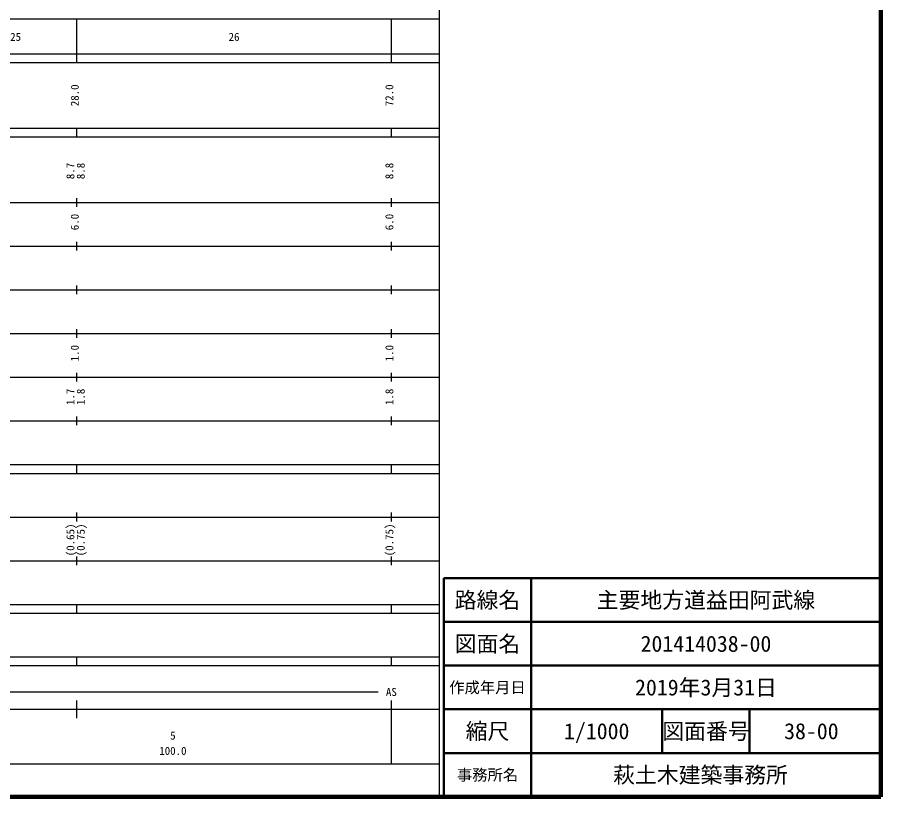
# Model space of a CAD drawing. Units: millimetres on the paper, enlarged 1000 times. Extents: x 40000 to 680000, y 20000 to 380000.
# Drawn here: x 482380 to 680000, y 20000 to 198357 of the extents above; entities that cross this region are included whole.
import ezdxf
from ezdxf.enums import TextEntityAlignment as Align

# ---------------------------------------------------------------- set-up
doc = ezdxf.new("R2010")
doc.units = ezdxf.units.MM
doc.header["$LTSCALE"] = 1000
for name, color, linetype, lineweight in [('M-TTL', 7, 'Continuous', 13), ('M-TTL-BAND', 7, 'Continuous', 25), ('M-TTL-FRAM', 7, 'Continuous', 13), ('M-TTL-LINE', 7, 'Continuous', 13), ('M-TTL-TXT', 2, 'Continuous', 13)]:
    doc.layers.add(name, color=color, linetype=linetype, lineweight=lineweight)
doc.styles.add('ＭＳ ゴシック', font='')
doc.styles.get('ＭＳ ゴシック').set_extended_font_data('MS Gothic')

msp = doc.modelspace()

# ---------------------------------------------------------------- linework, layer by layer
at = {"layer": 'M-TTL', "color": 2, "lineweight": 140}
for p, q in [((680000, 20000), (680000, 380000)), ((40000, 20000), (680000, 20000))]:
    msp.add_line(p, q, dxfattribs=at)
at = {"layer": 'M-TTL-BAND'}
for p, q in [((579000, 20000), (579000, 370000)), ((68000, 198000), (579000, 198000)), ((496000, 188000), (496000, 198000)), ((568000, 188000), (568000, 198000)), ((40000, 190000), (579000, 190000)), ((40000, 188000), (579000, 188000)), ((40000, 173000), (579000, 173000)), ((496000, 171000), (496000, 173000)), ((568000, 171000), (568000, 173000)), ((40000, 171000), (579000, 171000)), ((496000, 155000), (496000, 157000)), ((568000, 155000), (568000, 157000)), ((40000, 156000), (579000, 156000)), ((496000, 145000), (496000, 147000)), ((568000, 145000), (568000, 147000)), ((46000, 146000), (579000, 146000)), ((496000, 135000), (496000, 137000)), ((568000, 135000), (568000, 137000)), ((52000, 136000), (579000, 136000)), ((496000, 125000), (496000, 127000)), ((568000, 125000), (568000, 127000)), ((46000, 126000), (579000, 126000)), ((496000, 115000), (496000, 117000)), ((568000, 115000), (568000, 117000)), ((52000, 116000), (579000, 116000)), ((496000, 105000), (496000, 107000)), ((568000, 105000), (568000, 107000)), ((46000, 106000), (579000, 106000)), ((40000, 96000), (579000, 96000)), ((496000, 94000), (496000, 96000)), ((568000, 94000), (568000, 96000)), ((40000, 94000), (579000, 94000)), ((496000, 83000), (496000, 85000)), ((568000, 83000), (568000, 85000)), ((49000, 84000), (579000, 84000)), ((40000, 74000), (579000, 74000)), ((496000, 73000), (496000, 75000)), ((568000, 73000), (568000, 75000)), ((40000, 64000), (579000, 64000)), ((496000, 62000), (496000, 64000)), ((568000, 62000), (568000, 64000)), ((40000, 62000), (579000, 62000)), ((40000, 52000), (579000, 52000)), ((496000, 50000), (496000, 52000)), ((568000, 50000), (568000, 52000)), ((40000, 50000), (579000, 50000)), ((71000, 44000), (565000, 44000)), ((496000, 38000), (496000, 42000)), ((568000, 27500), (568000, 42000)), ((40000, 40000), (579000, 40000)), ((68000, 27500), (579000, 27500))]:
    msp.add_line(p, q, dxfattribs=at)
at = {"layer": 'M-TTL-FRAM', "color": 2, "lineweight": 50}
for p, q in [((680000, 70000), (580000, 70000)), ((580000, 70000), (580000, 20000))]:
    msp.add_line(p, q, dxfattribs=at)
at = {"layer": 'M-TTL-LINE', "lineweight": 50}
for p, q in [((600000, 70000), (600000, 20000)), ((680000, 60000), (580000, 60000)), ((680000, 50000), (580000, 50000)), ((680000, 40000), (580000, 40000)), ((630000, 40000), (630000, 30000)), ((650000, 40000), (650000, 30000)), ((680000, 30000), (580000, 30000))]:
    msp.add_line(p, q, dxfattribs=at)

# ---------------------------------------------------------------- texts
at = {"layer": 'M-TTL-BAND', "style": 'ＭＳ ゴシック'}
for s, p in [('25', (482000, 192405)), ('26', (532000, 192405)), ('AS', (568000, 42500)), ('5', (518000, 32523)), ('100.0', (518000, 29033))]:
    msp.add_text(s, height=1833, dxfattribs=at).set_placement(p, align=Align.BOTTOM_CENTER)
for s, p in [('28.0', (497000, 180500)), ('72.0', (569000, 180500)), ('8.7', (496000, 163174)), ('8.8', (498370, 163174)), ('8.8', (569000, 163174)), ('6.0', (497000, 151500)), ('6.0', (569000, 151500)), ('1.0', (497000, 121500)), ('1.0', (569000, 121500)), ('1.7', (496000, 111500)), ('1.8', (498370, 111500)), ('1.8', (569000, 111500)), ('(0.65)', (496000, 78764)), ('(0.75)', (498370, 78764)), ('(0.75)', (569000, 78764))]:
    msp.add_text(s, height=1833, rotation=90, dxfattribs=at).set_placement(p, align=Align.BOTTOM_CENTER)
at = {"layer": 'M-TTL-TXT', "color": 7, "style": 'ＭＳ ゴシック'}
for s, height, p in [('路線名', 3666, (590000, 65000)), ('路線名', 3666, (590000, 65000)), ('主要地方道益田阿武線', 3666, (640000, 65000)), ('図面名', 3666, (590000, 55000)), ('図面名', 3666, (590000, 55000)), ('201414038-00', 3666, (640000, 55000)), ('作成年月日', 2566, (590000, 45000)), ('作成年月日', 2566, (590000, 45000)), ('2019年3月31日', 3666, (640000, 45000)), ('縮尺', 3666, (590000, 35000)), ('縮尺', 3666, (590000, 35000)), ('1/1000', 3666, (615000, 35000)), ('図面番号', 3666, (640000, 35000)), ('図面番号', 3666, (640000, 35000)), ('38-00', 3666, (664125, 35000)), ('事務所名', 2566, (590000, 25000)), ('事務所名', 2566, (590000, 25000)), ('萩土木建築事務所 ', 3666, (640000, 25000))]:
    msp.add_text(s, height=height, dxfattribs=at).set_placement(p, align=Align.MIDDLE_CENTER)

doc.saveas('drawing.dxf')
